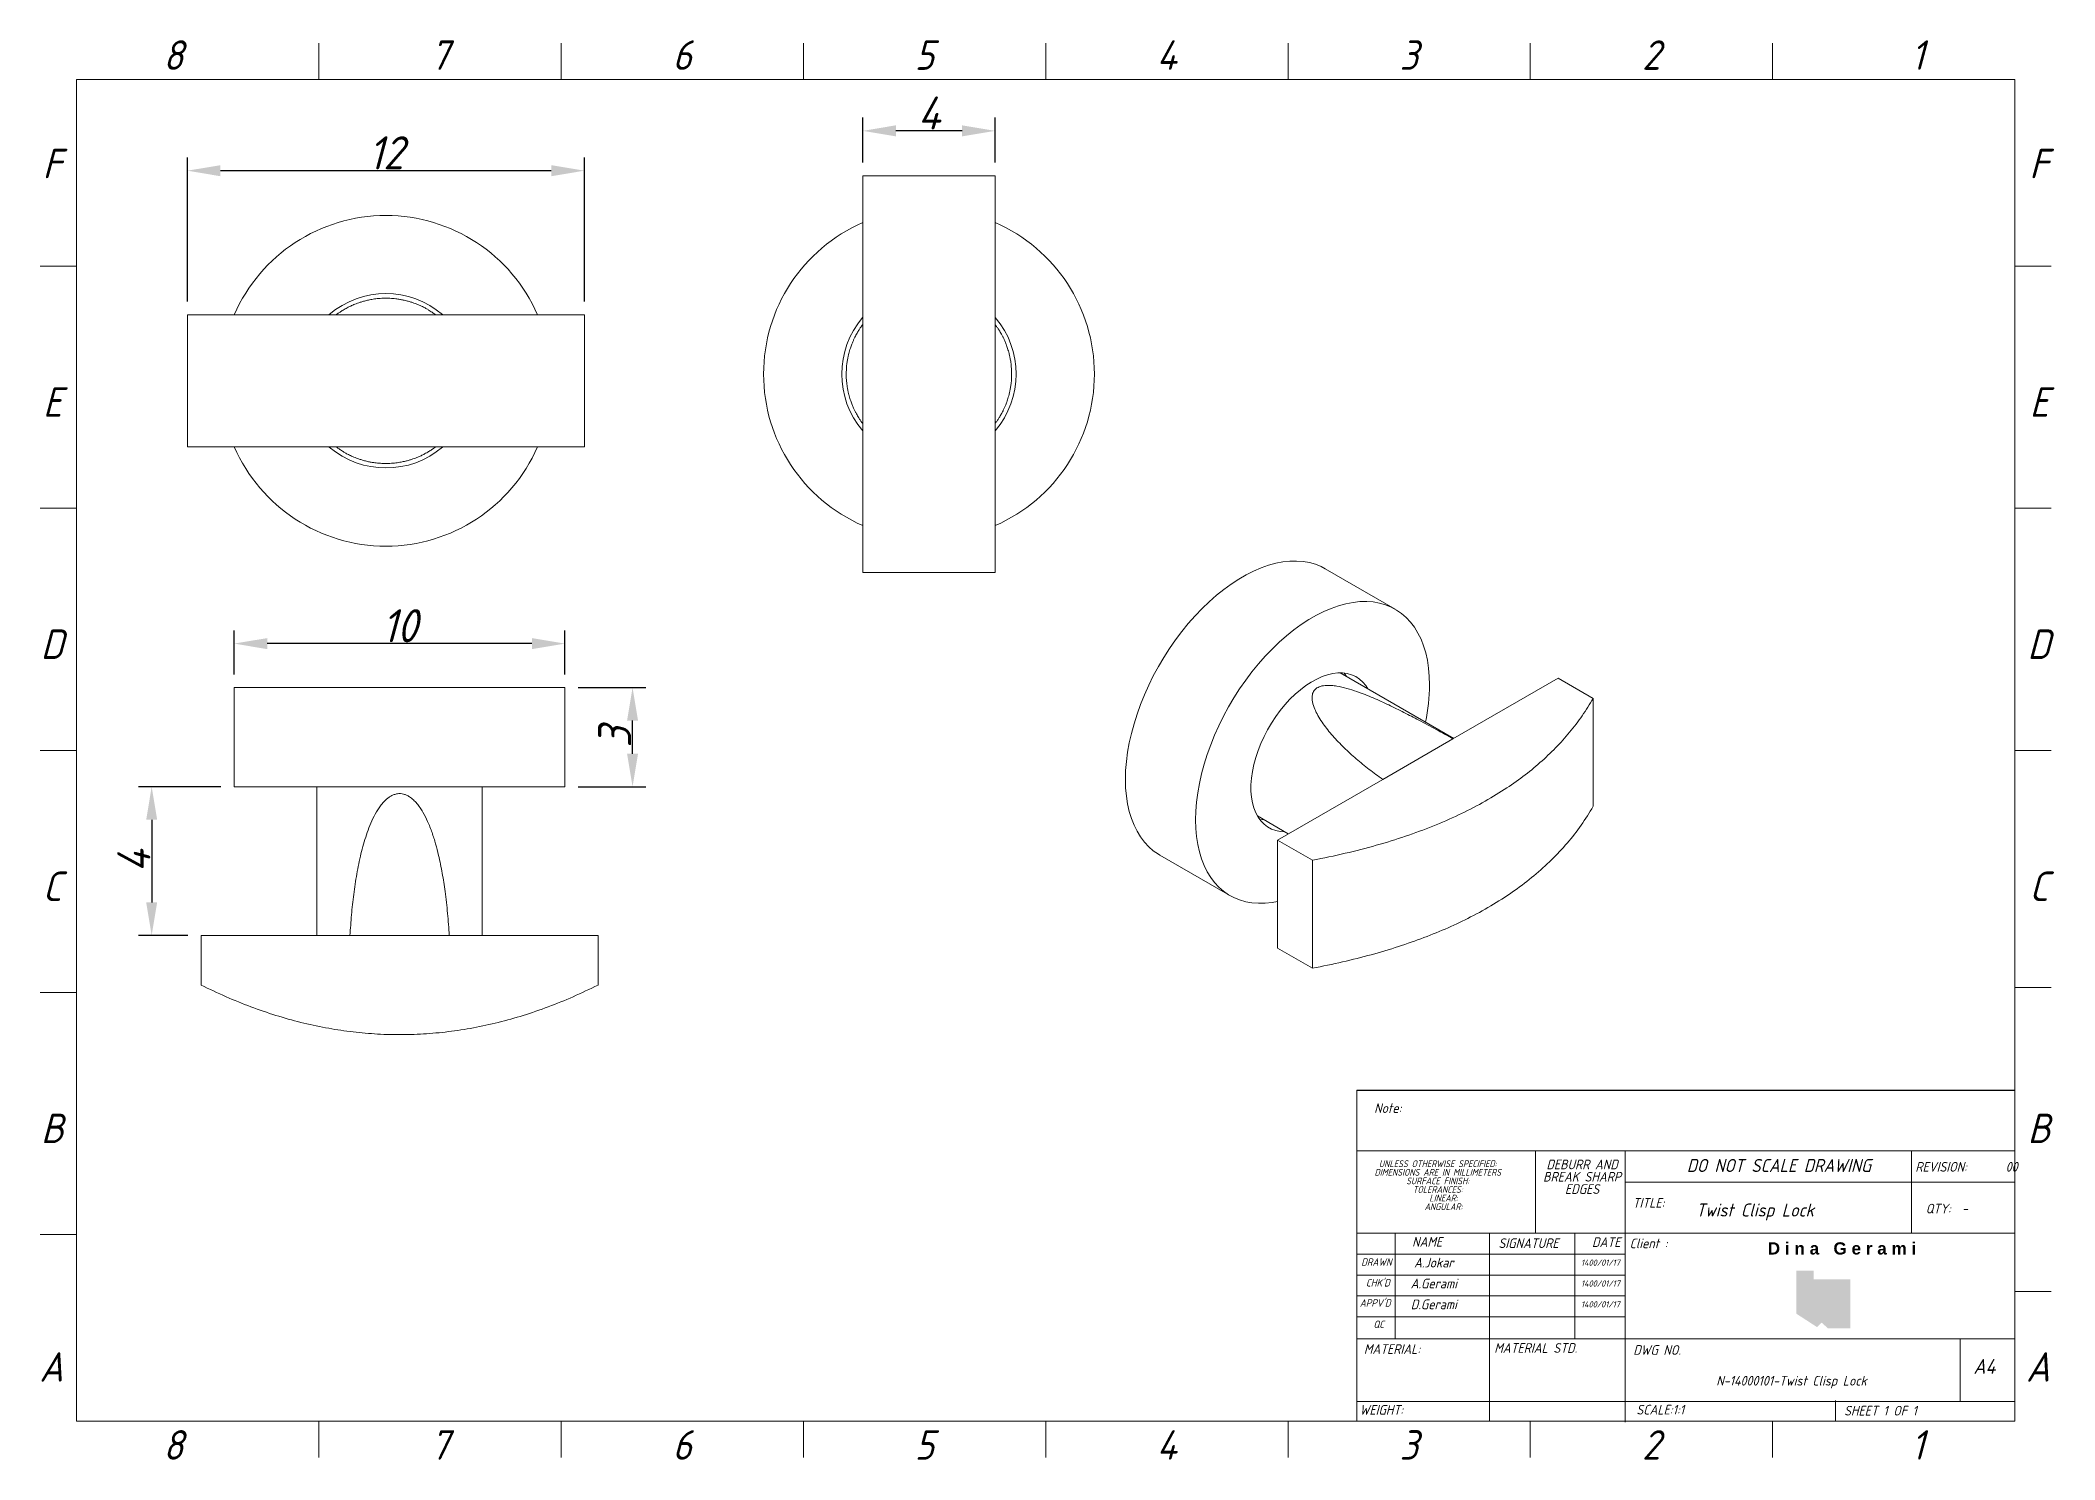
# Model space of a CAD drawing. Header units: millimetres. Extents: x 1154 to 1459, y 365 to 579.
import ezdxf

# ---------------------------------------------------------------- set-up
doc = ezdxf.new("R2010")
doc.units = ezdxf.units.MM
doc.header["$PDSIZE"] = -1
doc.linetypes.add('SLD-Solid', pattern=[0])
doc.layers.add('title', color=7, linetype='Continuous', lineweight=15)
doc.styles.add('Annotative', font='arial.ttf')
doc.styles.add('Geniso', font='geniso.shx', dxfattribs={"oblique": 15})
doc.dimstyles.new('Scale', dxfattribs={"dimscale": 2, "dimtxt": 2.5, "dimasz": 2.5, "dimexe": 1, "dimexo": 1, "dimgap": 0.1, "dimtad": 1, "dimdec": 0, "dimlfac": 0.2, "dimzin": 0, "dimtxsty": 'Geniso', "dimcen": 2.5, "dimclrd": 1, "dimclre": 1, "dimclrt": 256, "dimadec": 0, "dimazin": 0, "dimtfac": 1, "dimtdec": 0, "dimtmove": 0, "dimatfit": 3, "dimfxl": 1, "dimtzin": 0, "dimlwd": -1, "dimlwe": -1, "dimarcsym": 0})

# ---------------------------------------------------------------- blocks, each defined once
blk = doc.blocks.new('*D6')
at = {"color": 1, "transparency": 16777216}
for p, q in [((1176.64, 539.94), (1176.64, 561.72)), ((1236.64, 539.94), (1236.64, 561.72)), ((1231.64, 559.72), (1181.64, 559.72))]:
    blk.add_line(p, q, dxfattribs=at)
for points in [[(1181.64, 560.55), (1181.64, 558.88), (1176.64, 559.72)], [(1231.64, 560.55), (1231.64, 558.88), (1236.64, 559.72)]]:
    blk.add_solid(points, dxfattribs=at)
at = {"layer": 'Defpoints', "color": 0, "transparency": 16777216}
for p in [(1176.64, 559.72), (1176.64, 537.94), (1236.64, 537.94)]:
    blk.add_point(p, dxfattribs=at)
at = {"transparency": 16777216, "insert": (1206.64, 562.42), "char_height": 5, "attachment_point": 5, "style": 'Geniso'}
blk.add_mtext('12', dxfattribs=at)
blk = doc.blocks.new('*D7')
at = {"color": 1, "transparency": 16777216}
for p, q in [((1278.72, 560.96), (1278.72, 567.74)), ((1298.72, 560.96), (1298.72, 567.74)), ((1293.72, 565.74), (1283.72, 565.74))]:
    blk.add_line(p, q, dxfattribs=at)
for points in [[(1283.72, 566.58), (1283.72, 564.91), (1278.72, 565.74)], [(1293.72, 566.58), (1293.72, 564.91), (1298.72, 565.74)]]:
    blk.add_solid(points, dxfattribs=at)
at = {"layer": 'Defpoints', "color": 0, "transparency": 16777216}
for p in [(1278.72, 565.74), (1278.72, 558.96), (1298.72, 558.96)]:
    blk.add_point(p, dxfattribs=at)
at = {"transparency": 16777216, "insert": (1288.72, 568.44), "char_height": 5, "attachment_point": 5, "style": 'Geniso'}
blk.add_mtext('4', dxfattribs=at)
blk = doc.blocks.new('*D8')
at = {"color": 1, "transparency": 16777216}
for p, q in [((1183.71, 483.55), (1183.71, 490.2)), ((1233.71, 483.55), (1233.71, 490.2)), ((1228.71, 488.2), (1188.71, 488.2))]:
    blk.add_line(p, q, dxfattribs=at)
for points in [[(1188.71, 489.03), (1188.71, 487.36), (1183.71, 488.2)], [(1228.71, 489.03), (1228.71, 487.36), (1233.71, 488.2)]]:
    blk.add_solid(points, dxfattribs=at)
at = {"layer": 'Defpoints', "color": 0, "transparency": 16777216}
for p in [(1183.71, 488.2), (1183.71, 481.55), (1233.71, 481.55)]:
    blk.add_point(p, dxfattribs=at)
at = {"transparency": 16777216, "insert": (1208.71, 490.9), "char_height": 5, "attachment_point": 5, "style": 'Geniso'}
blk.add_mtext('10', dxfattribs=at)
blk = doc.blocks.new('*D9')
at = {"color": 1, "transparency": 16777216}
for p, q in [((1181.71, 466.55), (1169.24, 466.55)), ((1171.24, 461.55), (1171.24, 449.06)), ((1176.71, 444.06), (1169.24, 444.06))]:
    blk.add_line(p, q, dxfattribs=at)
for points in [[(1170.41, 461.55), (1172.07, 461.55), (1171.24, 466.55)], [(1170.41, 449.06), (1172.07, 449.06), (1171.24, 444.06)]]:
    blk.add_solid(points, dxfattribs=at)
at = {"layer": 'Defpoints', "color": 0, "transparency": 16777216}
for p in [(1183.71, 466.55), (1171.24, 444.06), (1178.71, 444.06)]:
    blk.add_point(p, dxfattribs=at)
at = {"transparency": 16777216, "insert": (1168.54, 455.3), "char_height": 5, "attachment_point": 5, "rotation": 90, "style": 'Geniso'}
blk.add_mtext('4', dxfattribs=at)
blk = doc.blocks.new('*D10')
at = {"color": 1, "transparency": 16777216}
for p, q in [((1235.71, 481.55), (1245.92, 481.55)), ((1243.92, 471.55), (1243.92, 476.55)), ((1235.71, 466.55), (1245.92, 466.55))]:
    blk.add_line(p, q, dxfattribs=at)
for points in [[(1243.09, 476.55), (1244.75, 476.55), (1243.92, 481.55)], [(1243.09, 471.55), (1244.75, 471.55), (1243.92, 466.55)]]:
    blk.add_solid(points, dxfattribs=at)
at = {"layer": 'Defpoints', "color": 0, "transparency": 16777216}
for p in [(1233.71, 481.55), (1243.92, 481.55), (1233.71, 466.55)]:
    blk.add_point(p, dxfattribs=at)
at = {"transparency": 16777216, "insert": (1241.22, 474.05), "char_height": 5, "attachment_point": 5, "rotation": 90, "style": 'Geniso'}
blk.add_mtext('3', dxfattribs=at)

msp = doc.modelspace()

# ---------------------------------------------------------------- hatches: boundary and pattern name
at = {"linetype": 'SLD-Solid', "lineweight": 13}
h = msp.add_hatch(color=7, dxfattribs=at)
h.dxf.hatch_style = 1
h.paths.add_polyline_path([(1427.98, 392.05), (1422.46, 392.05), (1422.46, 393.39), (1419.83, 393.39), (1419.83, 386.85), (1422.96, 384.82), (1423.64, 385.5), (1424.61, 384.64), (1427.98, 384.64)])

# ---------------------------------------------------------------- linework, layer by layer
at = {"color": 7, "linetype": 'Continuous', "lineweight": 13}
for p, q in [((1196.52, 573.49), (1196.52, 578.98)), ((1233.13, 573.49), (1233.13, 578.98)), ((1269.75, 573.49), (1269.75, 578.98)), ((1306.37, 578.98), (1306.37, 573.49)), ((1306.37, 573.49), (1306.37, 578.98)), ((1342.99, 573.49), (1342.99, 578.98)), ((1379.61, 573.49), (1379.61, 578.98)), ((1416.23, 573.49), (1416.23, 578.98)), ((1159.9, 370.62), (1159.9, 573.49)), ((1159.9, 573.49), (1452.85, 573.49)), ((1452.85, 573.49), (1452.85, 370.62)), ((1159.9, 545.29), (1154.41, 545.29)), ((1452.85, 545.29), (1458.34, 545.29)), ((1159.9, 508.67), (1154.41, 508.67)), ((1452.85, 508.67), (1458.34, 508.67)), ((1154.41, 472.05), (1159.9, 472.05)), ((1159.9, 472.05), (1154.41, 472.05)), ((1458.34, 472.05), (1452.85, 472.05)), ((1452.85, 472.05), (1458.34, 472.05)), ((1159.9, 435.43), (1154.41, 435.43)), ((1452.85, 436.19), (1458.34, 436.19)), ((1159.9, 398.82), (1154.41, 398.82)), ((1452.85, 390.22), (1458.34, 390.22)), ((1425.75, 370.62), (1425.75, 373.73)), ((1452.85, 370.62), (1159.9, 370.62)), ((1196.52, 370.62), (1196.52, 365.13)), ((1233.13, 370.62), (1233.13, 365.13)), ((1269.75, 370.62), (1269.75, 365.13)), ((1306.37, 365.13), (1306.37, 370.62)), ((1306.37, 370.62), (1306.37, 365.13)), ((1342.99, 370.62), (1342.99, 365.13)), ((1379.61, 370.62), (1379.61, 365.13)), ((1416.23, 370.62), (1416.23, 365.13))]:
    msp.add_line(p, q, dxfattribs=at)
at = {"linetype": 'Continuous', "lineweight": 13}
for p, q in [((1278.72, 558.96), (1298.72, 558.96)), ((1176.64, 517.94), (1176.64, 537.94)), ((1236.64, 517.94), (1236.64, 537.94)), ((1359.2, 493.4), (1348.59, 499.52)), ((1278.72, 498.96), (1298.72, 498.96)), ((1183.71, 481.55), (1183.71, 466.55)), ((1233.71, 481.55), (1183.71, 481.55)), ((1233.71, 466.55), (1233.71, 481.55)), ((1368.03, 473.87), (1350.87, 483.78)), ((1383.81, 482.98), (1367.9, 473.8)), ((1389.12, 479.92), (1383.81, 482.98)), ((1389.12, 463.59), (1389.12, 479.92)), ((1367.9, 473.8), (1357.3, 467.67)), ((1233.71, 466.55), (1183.71, 466.55)), ((1196.21, 466.55), (1196.21, 444.06)), ((1221.21, 444.06), (1221.21, 466.55)), ((1357.3, 467.67), (1341.39, 458.49)), ((1338.37, 462.13), (1343.03, 459.44)), ((1346.69, 455.43), (1341.39, 458.49)), ((1341.39, 458.49), (1341.39, 442.16)), ((1323.6, 456.22), (1334.2, 450.1)), ((1346.69, 439.1), (1346.69, 455.43)), ((1201.21, 444.06), (1178.71, 444.06)), ((1178.71, 436.56), (1178.71, 444.06)), ((1216.21, 444.06), (1201.21, 444.06)), ((1238.71, 444.06), (1216.21, 444.06)), ((1238.71, 436.56), (1238.71, 444.06)), ((1346.69, 439.1), (1341.39, 442.16))]:
    msp.add_line(p, q, dxfattribs=at)
at = {"color": 7, "linetype": 'SLD-Solid', "lineweight": 13}
for p, q in [((1353.37, 420.64), (1353.37, 411.47)), ((1353.37, 411.47), (1452.85, 411.47)), ((1353.37, 411.47), (1353.37, 370.62)), ((1380.4, 411.47), (1380.4, 399.03)), ((1393.92, 411.47), (1393.92, 370.43)), ((1437.21, 399.03), (1437.21, 411.47)), ((1452.85, 406.73), (1393.92, 406.73)), ((1452.85, 399.03), (1353.37, 399.03)), ((1359.16, 399.03), (1359.16, 383.06)), ((1373.42, 399.03), (1373.42, 370.62)), ((1386.34, 399.03), (1386.34, 383.06)), ((1393.92, 370.62), (1393.92, 399.03)), ((1393.92, 395.87), (1353.37, 395.87)), ((1393.92, 392.71), (1353.37, 392.71)), ((1393.92, 389.56), (1353.37, 389.56)), ((1393.92, 386.4), (1353.37, 386.4)), ((1361.09, 383.06), (1353.37, 383.06)), ((1361.09, 383.06), (1452.85, 383.06)), ((1444.57, 373.59), (1444.57, 383.06))]:
    msp.add_line(p, q, dxfattribs=at)
msp.add_line((1353.37, 420.64), (1452.85, 420.64))
at = {"lineweight": 13}
msp.add_line((1353.37, 373.59), (1452.85, 373.59), dxfattribs=at)
at = {"linetype": 'Continuous', "lineweight": 13, "flags": 128}
for points in [[(1348.59, 499.52), (1347.98, 499.84), (1347.12, 500.19), (1346.21, 500.45), (1345.26, 500.62), (1344.27, 500.69), (1343.25, 500.67), (1342.2, 500.55), (1341.13, 500.35), (1340.03, 500.04), (1338.92, 499.65), (1337.79, 499.17), (1336.66, 498.6), (1335.53, 497.95), (1334.4, 497.21), (1333.27, 496.39), (1332.16, 495.5), (1331.07, 494.54), (1329.99, 493.5), (1328.94, 492.41), (1327.92, 491.25), (1326.93, 490.04), (1325.98, 488.78), (1325.07, 487.47), (1324.21, 486.12), (1323.4, 484.74), (1322.63, 483.33), (1321.93, 481.9), (1321.28, 480.46), (1320.69, 479), (1320.17, 477.53), (1319.71, 476.07), (1319.32, 474.62), (1319, 473.18), (1318.74, 471.76), (1318.56, 470.36), (1318.45, 469), (1318.42, 467.67), (1318.45, 466.38), (1318.56, 465.14), (1318.74, 463.95), (1319, 462.82), (1319.32, 461.75), (1319.71, 460.75), (1320.17, 459.82), (1320.69, 458.96), (1321.28, 458.18), (1321.93, 457.48), (1322.63, 456.87), (1323.4, 456.34), (1323.6, 456.22)], [(1364.38, 481.95), (1364.34, 483.24), (1364.23, 484.48), (1364.05, 485.67), (1363.8, 486.8), (1363.48, 487.87), (1363.09, 488.87), (1362.63, 489.8), (1362.1, 490.66), (1361.52, 491.44), (1360.87, 492.14), (1360.16, 492.75), (1359.4, 493.28), (1358.59, 493.72), (1357.72, 494.07), (1356.82, 494.33), (1355.87, 494.5), (1354.88, 494.57), (1353.86, 494.55), (1352.81, 494.43), (1351.73, 494.22), (1350.64, 493.92), (1349.52, 493.53), (1348.4, 493.05), (1347.27, 492.48), (1346.14, 491.82), (1345, 491.09), (1343.88, 490.27), (1342.77, 489.38), (1341.67, 488.41), (1340.6, 487.38), (1339.55, 486.28), (1338.53, 485.13), (1337.54, 483.91), (1336.59, 482.65), (1335.68, 481.35), (1334.82, 480), (1334, 478.62), (1333.24, 477.21), (1332.53, 475.78), (1331.89, 474.33), (1331.3, 472.87), (1330.77, 471.41), (1330.32, 469.95), (1329.92, 468.5), (1329.6, 467.06), (1329.35, 465.63), (1329.17, 464.24), (1329.06, 462.87), (1329.02, 461.54), (1329.06, 460.26), (1329.17, 459.02), (1329.35, 457.83), (1329.6, 456.7), (1329.92, 455.63), (1330.32, 454.63), (1330.77, 453.7), (1331.3, 452.84), (1331.89, 452.06), (1332.53, 451.36), (1333.24, 450.75), (1334, 450.22), (1334.82, 449.78), (1335.68, 449.43), (1336.59, 449.17), (1337.54, 449), (1338.53, 448.93), (1339.55, 448.95), (1340.6, 449.07), (1341.39, 449.21)], [(1355.04, 481.37), (1354.74, 481.84), (1354.29, 482.37), (1353.78, 482.83), (1353.22, 483.2), (1352.6, 483.48), (1351.94, 483.67), (1351.24, 483.77), (1350.5, 483.77), (1349.74, 483.67), (1348.95, 483.49), (1348.14, 483.21), (1347.32, 482.84), (1346.5, 482.39), (1345.67, 481.85), (1344.86, 481.23), (1344.06, 480.54), (1343.28, 479.78), (1342.53, 478.96), (1341.81, 478.08), (1341.13, 477.15), (1340.49, 476.18), (1339.9, 475.17), (1339.36, 474.14), (1338.88, 473.09), (1338.47, 472.03), (1338.11, 470.96), (1337.83, 469.91), (1337.61, 468.86), (1337.47, 467.84), (1337.39, 466.85), (1337.39, 465.9), (1337.47, 464.99), (1337.61, 464.14), (1337.83, 463.35), (1338.11, 462.62), (1338.47, 461.96), (1338.88, 461.38), (1339.36, 460.88), (1339.9, 460.47), (1340.49, 460.14), (1341.13, 459.91), (1341.81, 459.77), (1342.53, 459.72), (1342.54, 459.72)], [(1351.84, 483.21), (1351.54, 483.68), (1351.5, 483.74)], [(1338.71, 461.6), (1339.33, 461.56), (1339.34, 461.56)]]:
    msp.add_lwpolyline(points, dxfattribs=at)
at = {"linetype": 'Continuous', "lineweight": 13}
for centre, radius, start, end in [((1206.64, 527.94), 25, 23.586, 156.4126), ((1288.72, 528.96), 25, 113.5845, 246.4113), ((1288.72, 528.96), 25, 293.586, 66.4126), ((1206.64, 527.94), 13.18, 49.4674, 130.495), ((1288.72, 528.96), 13.18, 139.5072, 220.5286), ((1288.72, 528.96), 13.18, 319.4674, 40.495), ((1206.64, 527.94), 25, 203.5845, 336.4113), ((1206.64, 527.94), 13.18, 229.5072, 310.5286), ((1335.95, 482.15), 28.43, 348.1825, 359.6099)]:
    msp.add_arc(centre, radius, start, end, dxfattribs=at)
for points, knots in [([(1278.72, 498.96), (1278.72, 500.21), (1278.72, 502.68), (1278.72, 506.45), (1278.72, 510.22), (1278.72, 513.98), (1278.72, 517.73), (1278.72, 521.46), (1278.72, 525.16), (1278.72, 528.86), (1278.72, 532.59), (1278.72, 536.35), (1278.72, 540.12), (1278.72, 543.9), (1278.72, 547.68), (1278.72, 551.45), (1278.72, 555.24), (1278.72, 557.71), (1278.72, 558.96)], [0, 0, 0, 0, 0.066596, 0.131678, 0.195433, 0.258063, 0.319779, 0.379718, 0.439205, 0.498462, 0.557714, 0.6184, 0.67955, 0.741393, 0.804152, 0.868041, 0.93326, 1, 1, 1, 1]), ([(1298.72, 558.96), (1298.72, 557.71), (1298.72, 555.24), (1298.72, 551.47), (1298.72, 547.7), (1298.72, 543.93), (1298.72, 540.19), (1298.72, 536.46), (1298.72, 532.76), (1298.72, 529.06), (1298.72, 525.33), (1298.72, 521.57), (1298.72, 517.8), (1298.72, 514.02), (1298.72, 510.24), (1298.72, 506.46), (1298.72, 502.68), (1298.72, 500.21), (1298.72, 498.96)], [0, 0, 0, 0, 0.066596, 0.131678, 0.195433, 0.258063, 0.319779, 0.379718, 0.439205, 0.498462, 0.557714, 0.6184, 0.67955, 0.741393, 0.804152, 0.868041, 0.93326, 1, 1, 1, 1]), ([(1199.14, 537.94), (1199.21, 537.99), (1199.34, 538.09), (1199.69, 538.33), (1200.14, 538.62), (1200.69, 538.94), (1201.3, 539.25), (1201.93, 539.53), (1202.61, 539.77), (1203.25, 539.97), (1203.82, 540.12), (1204.39, 540.24), (1204.9, 540.32), (1205.33, 540.37), (1205.79, 540.41), (1206.28, 540.43), (1206.77, 540.44), (1207.24, 540.42), (1207.7, 540.39), (1208.21, 540.34), (1208.74, 540.26), (1209.33, 540.15), (1209.9, 540.01), (1210.43, 539.85), (1211.04, 539.64), (1211.7, 539.38), (1212.32, 539.09), (1212.82, 538.82), (1213.2, 538.58), (1213.57, 538.33), (1213.91, 538.1), (1214.06, 537.99), (1214.14, 537.94)], [0, 0, 0, 0, 0.065032, 0.130061, 0.195156, 0.260233, 0.302395, 0.344577, 0.386636, 0.407892, 0.429169, 0.450315, 0.460917, 0.471508, 0.482239, 0.49295, 0.50272, 0.512494, 0.522655, 0.532833, 0.548858, 0.564923, 0.587109, 0.609381, 0.631636, 0.677247, 0.722971, 0.768845, 0.81477, 0.860552, 0.930273, 1, 1, 1, 1]), ([(1176.64, 537.94), (1177.88, 537.94), (1180.35, 537.94), (1184.13, 537.94), (1187.89, 537.94), (1191.66, 537.94), (1195.41, 537.94), (1199.13, 537.94), (1202.84, 537.94), (1206.54, 537.94), (1210.27, 537.94), (1214.02, 537.94), (1217.8, 537.94), (1221.58, 537.94), (1225.36, 537.94), (1229.13, 537.94), (1232.91, 537.94), (1235.39, 537.94), (1236.64, 537.94)], [0, 0, 0, 0, 0.0665964, 0.131678, 0.1954335, 0.2580634, 0.3197795, 0.3797182, 0.4392053, 0.4984624, 0.5577137, 0.6184004, 0.6795502, 0.7413933, 0.8041524, 0.8680405, 0.9332597, 1, 1, 1, 1]), ([(1278.72, 521.46), (1278.67, 521.53), (1278.56, 521.67), (1278.32, 522.01), (1278.08, 522.39), (1277.85, 522.78), (1277.67, 523.11), (1277.47, 523.49), (1277.27, 523.93), (1277.05, 524.45), (1276.87, 524.97), (1276.72, 525.45), (1276.61, 525.85), (1276.5, 526.31), (1276.41, 526.77), (1276.34, 527.22), (1276.28, 527.65), (1276.24, 528.11), (1276.22, 528.6), (1276.21, 529.09), (1276.23, 529.56), (1276.26, 530.02), (1276.31, 530.53), (1276.39, 531.06), (1276.49, 531.59), (1276.6, 532.06), (1276.72, 532.48), (1276.84, 532.86), (1276.98, 533.28), (1277.15, 533.72), (1277.34, 534.15), (1277.52, 534.53), (1277.75, 534.97), (1278.02, 535.43), (1278.3, 535.88), (1278.55, 536.23), (1278.66, 536.38), (1278.72, 536.46)], [0, 0, 0, 0, 0.064983, 0.130067, 0.195058, 0.227639, 0.260252, 0.291644, 0.323091, 0.354798, 0.38666, 0.402358, 0.418114, 0.434144, 0.450344, 0.460869, 0.471538, 0.482084, 0.492984, 0.502563, 0.512532, 0.522558, 0.532873, 0.548715, 0.564964, 0.581404, 0.597972, 0.614801, 0.631682, 0.659774, 0.687963, 0.716356, 0.744792, 0.802588, 0.860545, 0.930204, 1, 1, 1, 1]), ([(1298.72, 536.46), (1298.77, 536.39), (1298.87, 536.25), (1299.11, 535.91), (1299.36, 535.53), (1299.58, 535.14), (1299.77, 534.81), (1299.96, 534.43), (1300.17, 533.99), (1300.38, 533.47), (1300.57, 532.95), (1300.72, 532.47), (1300.83, 532.07), (1300.94, 531.61), (1301.03, 531.15), (1301.1, 530.7), (1301.15, 530.27), (1301.19, 529.81), (1301.21, 529.32), (1301.22, 528.83), (1301.21, 528.36), (1301.17, 527.9), (1301.12, 527.39), (1301.04, 526.86), (1300.94, 526.33), (1300.83, 525.86), (1300.71, 525.44), (1300.59, 525.06), (1300.45, 524.64), (1300.28, 524.2), (1300.09, 523.77), (1299.91, 523.39), (1299.68, 522.95), (1299.42, 522.49), (1299.13, 522.04), (1298.88, 521.69), (1298.77, 521.54), (1298.72, 521.46)], [0, 0, 0, 0, 0.064983, 0.130067, 0.195058, 0.227639, 0.260252, 0.291644, 0.323091, 0.354798, 0.38666, 0.402358, 0.418114, 0.434144, 0.450344, 0.460869, 0.471538, 0.482084, 0.492984, 0.502563, 0.512532, 0.522558, 0.532873, 0.548715, 0.564964, 0.581404, 0.597972, 0.614801, 0.631682, 0.659774, 0.687963, 0.716356, 0.744792, 0.802588, 0.860545, 0.930204, 1, 1, 1, 1]), ([(1236.64, 517.94), (1235.39, 517.94), (1232.92, 517.94), (1229.15, 517.94), (1225.38, 517.94), (1221.61, 517.94), (1217.86, 517.94), (1214.14, 517.94), (1210.44, 517.94), (1206.73, 517.94), (1203, 517.94), (1199.25, 517.94), (1195.47, 517.94), (1191.69, 517.94), (1187.92, 517.94), (1184.14, 517.94), (1180.36, 517.94), (1177.89, 517.94), (1176.64, 517.94)], [0, 0, 0, 0, 0.066596, 0.131678, 0.195433, 0.258063, 0.319779, 0.379718, 0.439205, 0.498462, 0.557714, 0.6184, 0.67955, 0.741393, 0.804152, 0.868041, 0.93326, 1, 1, 1, 1]), ([(1214.14, 517.94), (1214.07, 517.88), (1213.93, 517.78), (1213.59, 517.54), (1213.13, 517.25), (1212.58, 516.93), (1211.97, 516.62), (1211.34, 516.34), (1210.67, 516.1), (1210.02, 515.9), (1209.45, 515.75), (1208.89, 515.64), (1208.37, 515.55), (1207.95, 515.5), (1207.48, 515.46), (1206.99, 515.44), (1206.5, 515.43), (1206.03, 515.45), (1205.57, 515.48), (1205.06, 515.53), (1204.53, 515.61), (1203.94, 515.72), (1203.38, 515.86), (1202.85, 516.02), (1202.23, 516.23), (1201.58, 516.49), (1200.95, 516.78), (1200.46, 517.05), (1200.07, 517.29), (1199.7, 517.54), (1199.36, 517.77), (1199.21, 517.88), (1199.14, 517.94)], [0, 0, 0, 0, 0.065032, 0.130061, 0.195156, 0.260233, 0.302395, 0.344577, 0.386636, 0.407892, 0.429169, 0.450315, 0.460917, 0.471508, 0.482239, 0.49295, 0.50272, 0.512494, 0.522655, 0.532833, 0.548858, 0.564923, 0.587109, 0.609381, 0.631636, 0.677247, 0.722971, 0.768845, 0.81477, 0.860552, 0.930273, 1, 1, 1, 1]), ([(1357.3, 467.67), (1356.61, 468.17), (1355.24, 469.16), (1353.29, 470.76), (1351.43, 472.44), (1349.74, 474.21), (1348.49, 475.77), (1347.64, 477.05), (1347.11, 478.05), (1346.78, 478.9), (1346.63, 479.6), (1346.6, 480.18), (1346.7, 480.7), (1346.93, 481.11), (1347.27, 481.46), (1347.89, 481.78), (1348.74, 481.89), (1349.58, 481.87), (1350.61, 481.74), (1351.91, 481.43), (1353.76, 480.84), (1355.88, 480), (1358.24, 478.92), (1360.53, 477.79), (1362.91, 476.54), (1365.38, 475.21), (1367.06, 474.27), (1367.9, 473.8)], [0, 0, 0, 0, 0.065003, 0.130107, 0.195117, 0.260324, 0.323167, 0.35497, 0.386756, 0.418204, 0.434334, 0.450446, 0.471607, 0.482156, 0.493059, 0.512517, 0.532797, 0.548643, 0.564897, 0.597887, 0.631595, 0.688119, 0.744713, 0.802602, 0.860503, 0.930183, 1, 1, 1, 1]), ([(1346.69, 455.43), (1348.35, 455.77), (1351.63, 456.44), (1356.32, 457.66), (1360.75, 459.03), (1364.9, 460.56), (1368.78, 462.25), (1372.39, 464.1), (1375.64, 466.05), (1378.54, 468.08), (1381.13, 470.19), (1383.48, 472.43), (1385.61, 474.8), (1387.52, 477.3), (1388.58, 479.04), (1389.12, 479.92)], [0, 0, 0, 0, 0.084671, 0.16696, 0.247269, 0.326032, 0.403704, 0.480765, 0.557703, 0.628544, 0.700068, 0.772638, 0.846602, 0.922287, 1, 1, 1, 1]), ([(1201.21, 444.06), (1201.28, 445.1), (1201.42, 447.18), (1201.76, 450.28), (1202.22, 453.36), (1202.73, 455.89), (1203.25, 457.86), (1203.69, 459.3), (1204.2, 460.71), (1204.83, 462.09), (1205.46, 463.18), (1206.06, 463.99), (1206.52, 464.49), (1206.98, 464.88), (1207.4, 465.16), (1207.87, 465.37), (1208.36, 465.5), (1208.85, 465.52), (1209.32, 465.45), (1209.78, 465.28), (1210.28, 465), (1210.81, 464.58), (1211.34, 464.02), (1211.81, 463.39), (1212.38, 462.5), (1213, 461.25), (1213.63, 459.63), (1214.17, 457.92), (1214.69, 455.86), (1215.18, 453.47), (1215.63, 450.54), (1215.99, 447.4), (1216.14, 445.18), (1216.21, 444.06)], [0, 0, 0, 0, 0.0649854, 0.1300718, 0.1950652, 0.2602542, 0.2916769, 0.3230956, 0.3548907, 0.3866679, 0.4181076, 0.4342335, 0.4503404, 0.4609437, 0.4715352, 0.4820809, 0.4929817, 0.5027525, 0.5125268, 0.5226889, 0.5328678, 0.5487105, 0.5649598, 0.5814596, 0.5979699, 0.6316695, 0.6693358, 0.7070667, 0.7447815, 0.8026551, 0.86054, 0.9302012, 1, 1, 1, 1]), ([(1389.12, 463.59), (1388.53, 462.63), (1387.37, 460.74), (1385.25, 458.03), (1382.88, 455.48), (1380.22, 453.08), (1377.3, 450.84), (1374.1, 448.75), (1370.72, 446.88), (1367.2, 445.2), (1363.54, 443.71), (1359.67, 442.35), (1355.56, 441.12), (1351.23, 440.02), (1348.22, 439.41), (1346.69, 439.1)], [0, 0, 0, 0, 0.084671, 0.16696, 0.247269, 0.326032, 0.403704, 0.480765, 0.557703, 0.628544, 0.700068, 0.772638, 0.846602, 0.922287, 1, 1, 1, 1]), ([(1178.71, 436.56), (1179.96, 435.96), (1182.43, 434.77), (1186.2, 433.25), (1189.97, 431.95), (1193.74, 430.89), (1197.49, 430.07), (1201.21, 429.49), (1204.91, 429.14), (1208.62, 429.02), (1212.34, 429.13), (1216.1, 429.48), (1219.88, 430.06), (1223.65, 430.88), (1227.43, 431.94), (1231.21, 433.24), (1234.99, 434.77), (1237.46, 435.96), (1238.71, 436.56)], [0, 0, 0, 0, 0.066596, 0.131678, 0.195433, 0.258063, 0.319779, 0.379718, 0.439205, 0.498462, 0.557714, 0.6184, 0.67955, 0.741393, 0.804152, 0.868041, 0.93326, 1, 1, 1, 1])]:
    msp.add_open_spline(points, degree=3, knots=knots, dxfattribs=at)

# ---------------------------------------------------------------- texts
at = {"color": 7, "linetype": 'Continuous', "lineweight": 13, "char_height": 4.46, "attachment_point": 2, "style": 'Geniso'}
for s, insert in [('8', (1174.5, 579.43)), ('7', (1214.78, 579.43)), ('6', (1251.4, 579.43)), ('5', (1288.02, 579.43)), ('4', (1324.64, 579.43)), ('3', (1361.25, 579.43)), ('2', (1397.87, 579.43)), ('1', (1438.15, 579.43)), ('F', (1156.19, 563.03)), ('F', (1456.46, 563.03)), ('E', (1156.24, 526.96)), ('E', (1456.52, 526.96)), ('D', (1156.18, 490.34)), ('D', (1456.46, 490.34)), ('C', (1156.19, 453.73)), ('C', (1456.46, 453.73)), ('B', (1156.2, 417.11)), ('B', (1456.47, 417.11)), ('A', (1156.06, 381.04)), ('A', (1456.33, 381.04)), ('8', (1174.5, 369.24)), ('7', (1214.78, 369.24)), ('6', (1251.4, 369.24)), ('5', (1288.02, 369.24)), ('4', (1324.64, 369.24)), ('3', (1361.25, 369.24)), ('2', (1397.87, 369.24)), ('1', (1438.15, 369.24))]:
    msp.add_mtext(s, dxfattribs=dict(at, insert=insert))
at = {"lineweight": 13, "attachment_point": 5, "style": 'Geniso'}
for s, insert, char_height in [('Note:', (1358.07, 417.95), 1.464), ('DIMENSIONS ARE IN MILLIMETERS', (1365.62, 408.24), 1.025), ('UNLESS OTHERWISE SPECIFIED:', (1365.62, 409.54), 1.025), ('BREAK SHARP', (1387.43, 407.57), 1.4643), ('DEBURR AND', (1387.43, 409.43), 1.464), ('DO NOT SCALE DRAWING', (1417.18, 409.27), 1.9711), ('REVISION:       00', (1445.53, 409.07), 1.4643), ('SURFACE FINISH:', (1365.62, 406.94), 1.025), ('TOLERANCES:', (1365.62, 405.64), 1.025), ('EDGES', (1387.43, 405.71), 1.464), ('ANGULAR:', (1366.49, 403.04), 1.025), ('LINEAR:', (1366.49, 404.34), 1.025), ('TITLE:', (1397.48, 403.62), 1.464), ('Twist Clisp Lock', (1413.56, 402.24), 1.9711), ('QTY:  -', (1442.55, 402.75), 1.464), ('NAME', (1364.01, 397.73), 1.464), ('SIGNATURE', (1379.34, 397.52), 1.464), ('DATE', (1391.08, 397.68), 1.464), ('Client :', (1397.48, 397.49), 1.464), ('DRAWN', (1356.35, 394.67), 1.126), ('A.Jokar', (1365.02, 394.58), 1.464), ('1400/01/17', (1390.21, 394.58), 0.937), ("CHK'D", (1356.57, 391.53), 1.126), ('A.Gerami', (1365.02, 391.42), 1.464), ('1400/01/17', (1390.21, 391.42), 0.937), ("APPV'D", (1356.17, 388.49), 1.126), ('D.Gerami', (1365.02, 388.27), 1.464), ('1400/01/17', (1390.21, 388.27), 0.937), ('QC', (1356.7, 385.26), 1.126), ('MATERIAL:', (1358.71, 381.51), 1.464), ('MATERIAL STD.', (1380.42, 381.67), 1.4643), ('DWG NO.', (1398.77, 381.37), 1.464), ('A4', (1448.24, 378.88), 2.253), ('N-14000101-Twist Clisp Lock', (1419.08, 376.5), 1.4643), ('WEIGHT:', (1357.1, 372.31), 1.464), ('SCALE:1:1', (1399.25, 372.34), 1.464), ('SHEET 1 OF 1', (1432.53, 372.19), 1.4643)]:
    msp.add_mtext(s, dxfattribs=dict(at, insert=insert, char_height=char_height))
at = {"layer": 'title', "lineweight": 13, "insert": (1426.72, 396.72), "char_height": 1.845, "width": 44.1772, "attachment_point": 5, "style": 'Annotative'}
msp.add_mtext('{\\fSWSimp|b1|i0|c178|p2;\\W1.05;D i n a   G e r a m i}', dxfattribs=at)

# ---------------------------------------------------------------- dimensions: what is measured, and where the dimension line sits
for base, p1, p2, picture, middle in [((1278.72, 565.74), (1298.72, 558.96), (1278.72, 558.96), '*D7', (1288.72, 568.44)), ((1176.64, 559.72), (1236.64, 537.94), (1176.64, 537.94), '*D6', (1206.64, 562.42)), ((1183.71, 488.2), (1233.71, 481.55), (1183.71, 481.55), '*D8', (1208.71, 490.9))]:
    dim = msp.add_linear_dim(base=base, p1=p1, p2=p2, dimstyle='Scale')
    dim.commit()
    dim.dimension.update_dxf_attribs({"geometry": picture, "text_midpoint": middle})
for base, p1, p2, picture, middle in [((1243.92, 481.55), (1233.71, 466.55), (1233.71, 481.55), '*D10', (1241.22, 474.05)), ((1171.24, 444.06), (1183.71, 466.55), (1178.71, 444.06), '*D9', (1168.54, 455.3))]:
    dim = msp.add_linear_dim(base=base, p1=p1, p2=p2, angle=90, dimstyle='Scale')
    dim.commit()
    dim.dimension.update_dxf_attribs({"geometry": picture, "text_midpoint": middle})

doc.saveas('drawing.dxf')
